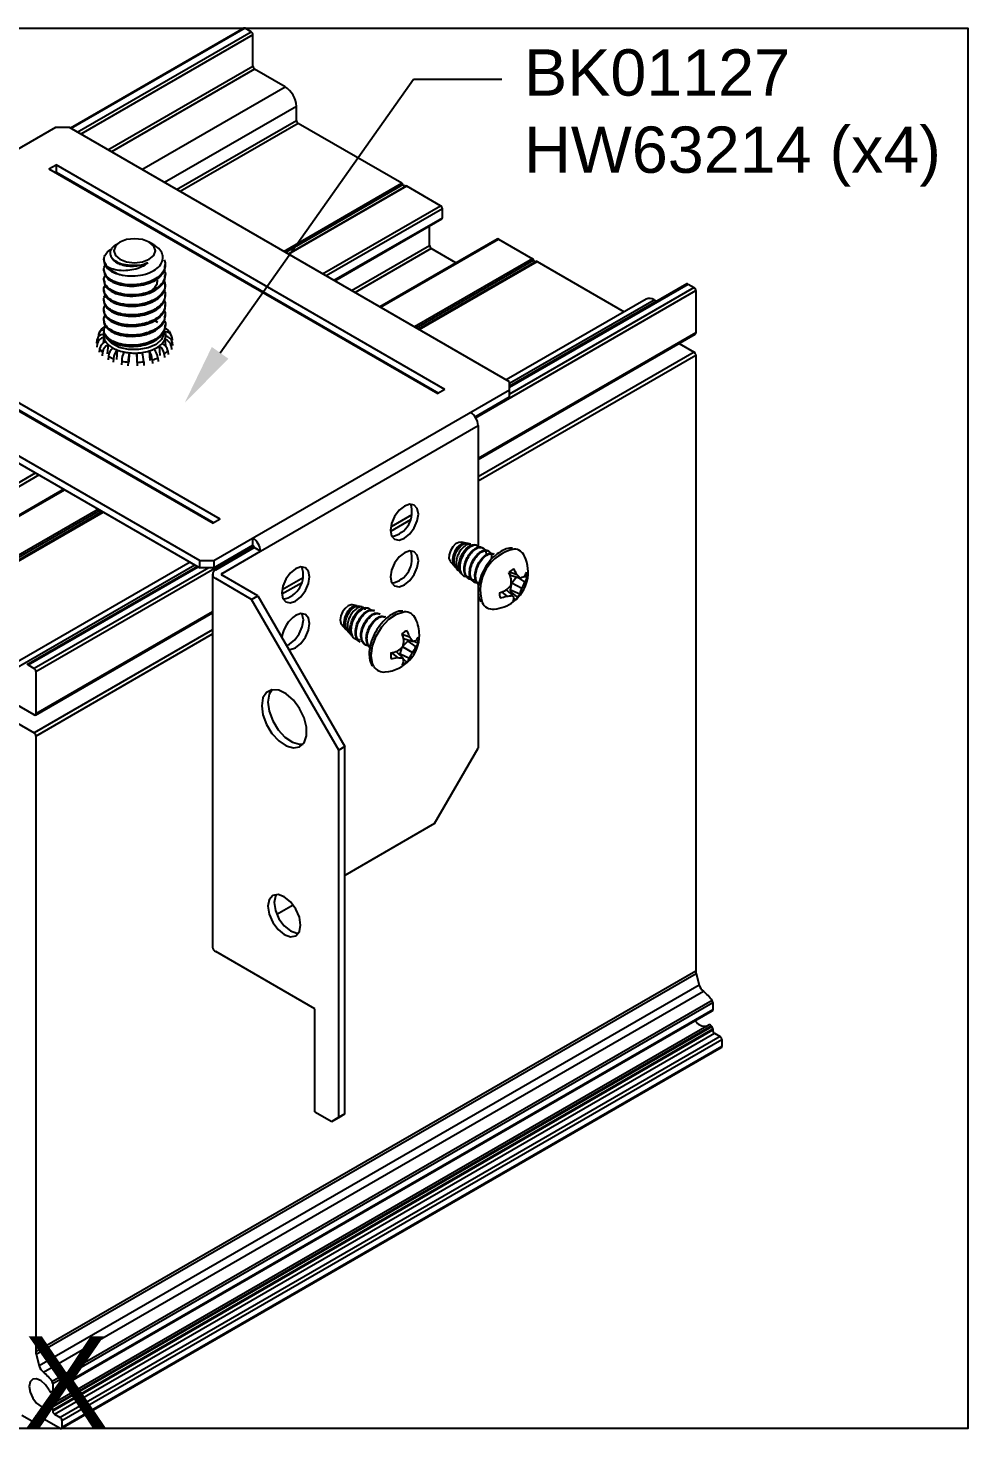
# Model space of a CAD drawing. Extents: x 0 to 5.73, y -5.69 to 0.
# Drawn here: x 1.91 to 5.73, y -5.69 to 0 of the extents above; entities that cross this region are included whole.
import ezdxf
from ezdxf import colors
from ezdxf.entities.mleader import LeaderData, LeaderLine
from ezdxf.math import Vec2, Vec3

# ---------------------------------------------------------------- set-up
doc = ezdxf.new("R2010")
doc.units = 0
doc.header["$LTSCALE"] = 0.5
doc.header["$MEASUREMENT"] = 0
for name, color, linetype in [('FAB DWG', 221, 'CONTINUOUS'), ('Hardware', 242, 'CONTINUOUS'), ('Housing', 150, 'CONTINUOUS'), ('Mounting', 4, 'CONTINUOUS')]:
    doc.layers.add(name, color=color, linetype=linetype)
doc.layers.add('Text-Unprinted', color=131, linetype='CONTINUOUS', plot=False)
doc.styles.add('LSAD_Standard', font='arial.ttf')
doc.styles.get("Standard").update_dxf_attribs({"font": 'arial.ttf'})

msp = doc.modelspace()

# ---------------------------------------------------------------- linework, layer by layer
at = {"layer": 'Hardware', "transparency": 16777216}
for p, q in [((3.6916, -2.0919), (3.6728, -2.0879)), ((3.711, -2.096), (3.6955, -2.0927)), ((3.7331, -2.1006), (3.7254, -2.099)), ((3.7616, -2.1117), (3.7588, -2.1101)), ((3.7837, -2.1245), (3.7809, -2.1229)), ((3.8058, -2.1372), (3.803, -2.1356)), ((3.6276, -2.1662), (3.6453, -2.186)), ((3.6521, -2.1936), (3.6603, -2.2027)), ((3.6725, -2.2164), (3.6753, -2.2194)), ((3.8728, -2.2221), (3.8662, -2.2134)), ((3.868, -2.2088), (3.8978, -2.2192)), ((3.7009, -2.236), (3.7036, -2.2376)), ((3.723, -2.2488), (3.7257, -2.2504)), ((3.8721, -2.2821), (3.8775, -2.2529)), ((3.8728, -2.2221), (3.9123, -2.2339)), ((3.8775, -2.2529), (3.896, -2.229)), ((3.8775, -2.2529), (3.9185, -2.2749)), ((3.9023, -2.2309), (3.9311, -2.2508)), ((3.9275, -2.227), (3.94, -2.2307)), ((3.8363, -2.2902), (3.8574, -2.307)), ((3.8555, -2.2816), (3.88, -2.3042)), ((3.8735, -2.2914), (3.8721, -2.2821)), ((3.8721, -2.2821), (3.9096, -2.2974)), ((3.8735, -2.2914), (3.9024, -2.3125)), ((3.2496, -2.347), (3.2308, -2.3431)), ((3.2696, -2.3512), (3.2545, -2.348)), ((3.2916, -2.3558), (3.2843, -2.3543)), ((3.3202, -2.3671), (3.3174, -2.3656)), ((3.3423, -2.3799), (3.3395, -2.3783)), ((3.3644, -2.3927), (3.3616, -2.3911)), ((3.1856, -2.4213), (3.2037, -2.4415)), ((3.2107, -2.4493), (3.2187, -2.4582)), ((3.231, -2.472), (3.2337, -2.475)), ((3.2595, -2.4914), (3.2622, -2.493)), ((3.2816, -2.5042), (3.2843, -2.5058)), ((3.4328, -2.4616), (3.4619, -2.4724)), ((3.4354, -2.5101), (3.4548, -2.4895)), ((3.4377, -2.4795), (3.4737, -2.4904)), ((3.4548, -2.4895), (3.4603, -2.4864)), ((3.4548, -2.4895), (3.4878, -2.5137)), ((3.3893, -2.537), (3.4132, -2.5568)), ((3.4072, -2.5322), (3.4347, -2.558)), ((3.4245, -2.5421), (3.4326, -2.5149)), ((3.4245, -2.5484), (3.4245, -2.5421)), ((3.4245, -2.5421), (3.4619, -2.5585)), ((3.4347, -2.513), (3.4737, -2.5355)), ((3.436, -2.5619), (3.4518, -2.5752))]:
    msp.add_line(p, q, dxfattribs=at)
at = {"layer": 'Hardware', "transparency": 16777216, "flags": 128}
for points in [[(3.6728, -2.0879), (3.662, -2.0887), (3.6493, -2.0954), (3.6374, -2.1074), (3.6281, -2.1227), (3.6228, -2.1391), (3.6223, -2.154), (3.6267, -2.1652), (3.6276, -2.1662)], [(3.7446, -2.109), (3.7437, -2.107), (3.7341, -2.1008), (3.7213, -2.1012), (3.7068, -2.1083), (3.6924, -2.1213), (3.6799, -2.139), (3.6706, -2.1596), (3.6659, -2.1807), (3.6665, -2.2001), (3.6725, -2.2158), (3.6832, -2.2257), (3.6851, -2.2266), (3.6851, -2.2266)], [(3.2308, -2.3431), (3.2249, -2.3428), (3.2125, -2.3471), (3.2001, -2.3572), (3.1895, -2.3714), (3.1824, -2.3876), (3.18, -2.4034), (3.1824, -2.4164), (3.1856, -2.4213)], [(3.3061, -2.5479), (3.3113, -2.5095), (3.3261, -2.4693), (3.349, -2.4318), (3.3775, -2.4009), (3.4085, -2.38), (3.4387, -2.3714), (3.4403, -2.3713)], [(3.3177, -2.5935), (3.3113, -2.5804), (3.3061, -2.5479)]]:
    msp.add_lwpolyline(points, dxfattribs=at)
at = {"layer": 'Hardware', "transparency": 16777216}
for centre, radius, start, end in [((3.6873, -2.1235), 0.0319, 82.4012, 129.0415), ((3.9212, -2.2842), 0.1716, 101.6622, 196.6918), ((3.793, -2.2095), 0.151, 307.3336, 25.2992), ((3.8857, -2.1639), 0.0477, 23.2959, 89.0588), ((3.9308, -2.277), 0.0927, 119.7041, 134.9632), ((3.5471, -2.3527), 0.3481, 19.5029, 23.9355), ((3.7114, -2.3104), 0.2075, 26.076, 33.3054), ((3.7565, -2.3734), 0.2091, 41.8174, 47.4891), ((3.8558, -2.1759), 0.0879, 324.559, 337.2317), ((3.8821, -2.2288), 0.058, 358.1485, 19.0475), ((3.71, -2.1168), 0.2198, 310.869, 318.1926), ((3.6492, -2.2381), 0.2261, 353.5859, 0.4144), ((3.8, -2.2411), 0.1232, 332.8089, 344.1024), ((3.8787, -2.1426), 0.0973, 290.2337, 300.0535), ((3.7899, -2.1926), 0.1527, 327.3798, 337.5593), ((3.8498, -2.2026), 0.0945, 329.3251, 342.7122), ((3.8004, -2.3114), 0.0489, 206.8743, 275.8361), ((3.793, -2.2095), 0.151, 274.7062, 307.3336), ((3.8856, -2.2951), 0.058, 178.1485, 199.0475), ((3.7443, -2.0407), 0.2659, 288.2743, 294.3269), ((3.7973, -2.1327), 0.1843, 280.4735, 289.0447), ((3.8503, -2.1545), 0.1527, 272.675, 281.2179), ((3.8174, -2.2304), 0.0828, 309.1104, 312.6166), ((3.7554, -2.3963), 0.1549, 31.8143, 36.4592), ((3.8369, -2.2469), 0.0927, 299.7041, 314.9632), ((3.8438, -2.3074), 0.0439, 332.8035, 350.4736), ((3.8574, -2.2816), 0.0546, 325.5274, 343.1663), ((3.2451, -2.3748), 0.0281, 80.8173, 119.7314), ((3.4433, -2.4196), 0.0484, 23.7416, 93.524), ((3.4788, -2.5171), 0.0746, 111.1752, 128.8194), ((3.279, -2.5322), 0.1925, 18.1062, 26.1164), ((3.3511, -2.4647), 0.151, 0, 25.2992), ((3.3511, -2.4647), 0.151, 274.7062, 0), ((3.1491, -2.5484), 0.2967, 12.22, 17.5496), ((3.2163, -2.4644), 0.2238, 347.4581, 354.5537), ((3.3292, -2.5724), 0.1662, 29.5479, 36.9876), ((3.46, -2.395), 0.0964, 278.1782, 286.7243), ((3.4399, -2.4442), 0.0644, 317.937, 332.706), ((3.428, -2.4697), 0.0742, 323.6105, 338.7385), ((3.4234, -2.4852), 0.0746, 351.1794, 8.8206), ((3.4603, -2.549), 0.0746, 171.1794, 188.8206), ((3.3226, -2.2479), 0.2967, 282.4495, 287.7783), ((3.3736, -2.3684), 0.1925, 273.8819, 281.8915), ((3.2834, -2.3481), 0.2238, 305.4459, 312.5413), ((3.4334, -2.3918), 0.1662, 263.0074, 270.4457), ((3.3453, -2.5938), 0.0964, 13.265, 21.8136), ((3.3939, -2.5288), 0.0743, 321.2628, 336.3886), ((3.3443, -2.4836), 0.1395, 327.488, 338.1381), ((3.3641, -2.4494), 0.1394, 321.8614, 332.5121), ((3.3579, -2.5677), 0.0478, 212.693, 276.6499), ((3.3777, -2.5519), 0.0645, 327.2944, 342.0608), ((3.405, -2.5171), 0.0746, 291.1752, 308.8194)]:
    msp.add_arc(centre, radius, start, end, dxfattribs=at)
for points, knots in [([(3.6673, -2.0987), (3.6634, -2.1021), (3.6558, -2.109), (3.6463, -2.1241), (3.6396, -2.1409), (3.6365, -2.1579), (3.638, -2.1732), (3.6429, -2.1848), (3.6487, -2.1885), (3.6512, -2.1901)], [0, 0, 0, 0, 0.145728, 0.291843, 0.438746, 0.585495, 0.734509, 0.884668, 1, 1, 1, 1]), ([(3.6465, -2.1832), (3.644, -2.1791), (3.639, -2.1709), (3.6384, -2.1525), (3.6432, -2.1328), (3.6525, -2.1142), (3.6616, -2.1035), (3.6666, -2.0993), (3.6673, -2.0987)], [0, 0, 0, 0, 0.190667, 0.387191, 0.577514, 0.775782, 0.96891, 1, 1, 1, 1]), ([(3.6527, -2.1931), (3.6507, -2.1909), (3.6457, -2.1854), (3.6427, -2.1713), (3.6434, -2.1535), (3.6489, -2.1349), (3.6576, -2.1178), (3.6687, -2.1039), (3.6807, -2.0952), (3.6901, -2.0915), (3.6941, -2.093), (3.6954, -2.0934)], [0, 0, 0, 0, 0.085388, 0.211197, 0.336914, 0.462576, 0.585129, 0.707358, 0.829546, 0.948837, 1, 1, 1, 1]), ([(3.711, -2.0962), (3.7077, -2.0959), (3.7007, -2.0954), (3.6878, -2.1021), (3.6748, -2.1138), (3.6635, -2.13), (3.6552, -2.1488), (3.6509, -2.1681), (3.6514, -2.186), (3.6572, -2.1998), (3.6633, -2.2074), (3.6679, -2.2084), (3.6681, -2.2085)], [0, 0, 0, 0, 0.100004, 0.20949, 0.318895, 0.42971, 0.541382, 0.653007, 0.765744, 0.879601, 0.99344, 1, 1, 1, 1]), ([(3.6729, -2.2161), (3.6701, -2.2125), (3.6643, -2.2047), (3.6615, -2.1865), (3.6638, -2.1655), (3.6712, -2.144), (3.6823, -2.1247), (3.696, -2.1095), (3.7101, -2.1006), (3.7204, -2.0974), (3.7245, -2.0992), (3.7253, -2.0996)], [0, 0, 0, 0, 0.111071, 0.235994, 0.361081, 0.485973, 0.607893, 0.730001, 0.85205, 0.971045, 1, 1, 1, 1]), ([(3.7015, -2.235), (3.6985, -2.2334), (3.6904, -2.2291), (3.6839, -2.2125), (3.683, -2.189), (3.6899, -2.1629), (3.7027, -2.1385), (3.7198, -2.1192), (3.7377, -2.1084), (3.7515, -2.1057), (3.7567, -2.11), (3.7582, -2.1112)], [0, 0, 0, 0, 0.073163, 0.199415, 0.325667, 0.447965, 0.575328, 0.699415, 0.823502, 0.950864, 1, 1, 1, 1]), ([(3.7303, -2.2397), (3.7298, -2.2399), (3.7225, -2.2434), (3.7093, -2.2413), (3.6947, -2.2325), (3.6865, -2.2143), (3.6858, -2.1905), (3.6927, -2.1645), (3.7055, -2.1401), (3.7225, -2.1209), (3.7407, -2.1097), (3.757, -2.1079), (3.7686, -2.1163), (3.774, -2.1284), (3.7726, -2.1385), (3.7723, -2.141)], [0, 0, 0, 0, 0.00578, 0.09496, 0.180595, 0.268998, 0.357401, 0.443036, 0.532217, 0.619104, 0.705991, 0.795172, 0.880807, 0.96921, 1, 1, 1, 1]), ([(3.7236, -2.2477), (3.7206, -2.2462), (3.7125, -2.2419), (3.706, -2.2252), (3.7051, -2.2017), (3.712, -2.1757), (3.7248, -2.1513), (3.7419, -2.132), (3.7598, -2.1212), (3.7736, -2.1185), (3.7788, -2.1227), (3.7803, -2.1239)], [0, 0, 0, 0, 0.073163, 0.199415, 0.325667, 0.447965, 0.575328, 0.699415, 0.823502, 0.950864, 1, 1, 1, 1]), ([(3.7453, -2.253), (3.7407, -2.2534), (3.7297, -2.2544), (3.7169, -2.2448), (3.7086, -2.2271), (3.7079, -2.2032), (3.7148, -2.1773), (3.7276, -2.1529), (3.7446, -2.1337), (3.7627, -2.1224), (3.7791, -2.1207), (3.7907, -2.1291), (3.7961, -2.1412), (3.7947, -2.1512), (3.7944, -2.1538)], [0, 0, 0, 0, 0.064643, 0.153147, 0.244511, 0.335875, 0.424379, 0.516547, 0.606345, 0.696142, 0.788311, 0.876814, 0.968178, 1, 1, 1, 1]), ([(3.7457, -2.2605), (3.7427, -2.2589), (3.7346, -2.2546), (3.7281, -2.238), (3.7272, -2.2145), (3.7341, -2.1884), (3.7469, -2.164), (3.764, -2.1447), (3.7819, -2.1339), (3.7957, -2.1312), (3.8009, -2.1355), (3.8024, -2.1367)], [0, 0, 0, 0, 0.073163, 0.199415, 0.325667, 0.447965, 0.575328, 0.699415, 0.823502, 0.950864, 1, 1, 1, 1]), ([(3.7484, -2.2621), (3.7455, -2.2605), (3.7374, -2.2562), (3.7308, -2.2396), (3.7299, -2.2161), (3.7369, -2.19), (3.7496, -2.1656), (3.7667, -2.1463), (3.7847, -2.1355), (3.7985, -2.1328), (3.8037, -2.1371), (3.8051, -2.1383)], [0, 0, 0, 0, 0.073163, 0.199415, 0.325667, 0.447965, 0.575328, 0.699415, 0.823502, 0.950864, 1, 1, 1, 1]), ([(3.8798, -2.1128), (3.8782, -2.1125), (3.8681, -2.1104), (3.8466, -2.1177), (3.8175, -2.1342), (3.7895, -2.1613), (3.7658, -2.1951), (3.7488, -2.2326), (3.7395, -2.2705), (3.7409, -2.2928), (3.7416, -2.3038)], [0, 0, 0, 0, 0.024192, 0.156552, 0.295162, 0.436664, 0.577986, 0.719304, 0.86115, 1, 1, 1, 1]), ([(3.7082, -2.2269), (3.7077, -2.2271), (3.7004, -2.2306), (3.6924, -2.2292), (3.686, -2.2269), (3.6851, -2.2266)], [0, 0, 0, 0, 0.052801, 0.867538, 1, 1, 1, 1]), ([(3.7416, -2.3038), (3.7425, -2.3094), (3.7442, -2.3196), (3.7494, -2.3269), (3.7518, -2.3302)], [0, 0, 0, 0, 0.558367, 1, 1, 1, 1]), ([(3.2312, -2.3503), (3.2273, -2.353), (3.2195, -2.3584), (3.209, -2.3721), (3.2008, -2.3881), (3.1958, -2.4053), (3.1952, -2.4217), (3.198, -2.4344), (3.2025, -2.4392), (3.2042, -2.441)], [0, 0, 0, 0, 0.148786, 0.297967, 0.447953, 0.597782, 0.749924, 0.903233, 1, 1, 1, 1]), ([(3.2041, -2.4365), (3.2034, -2.4358), (3.1994, -2.4319), (3.197, -2.4189), (3.1982, -2.4001), (3.2052, -2.3804), (3.2159, -2.3631), (3.2254, -2.354), (3.2305, -2.3508), (3.2312, -2.3503)], [0, 0, 0, 0, 0.040906, 0.228294, 0.415682, 0.597156, 0.786207, 0.970356, 1, 1, 1, 1]), ([(3.211, -2.4491), (3.2105, -2.4488), (3.2065, -2.4459), (3.2029, -2.4354), (3.2009, -2.4189), (3.204, -2.4002), (3.2112, -2.3821), (3.2212, -2.3662), (3.2329, -2.3545), (3.245, -2.3477), (3.2514, -2.348), (3.2545, -2.3481)], [0, 0, 0, 0, 0.015904, 0.144503, 0.269787, 0.39498, 0.520118, 0.64216, 0.763879, 0.885559, 1, 1, 1, 1]), ([(3.2822, -2.3634), (3.282, -2.3627), (3.2812, -2.3577), (3.2752, -2.3526), (3.2653, -2.3498), (3.2527, -2.3535), (3.2394, -2.3629), (3.227, -2.3773), (3.2171, -2.3951), (3.2107, -2.4144), (3.209, -2.4333), (3.2124, -2.4493), (3.2183, -2.4597), (3.2243, -2.4623), (3.2261, -2.4631)], [0, 0, 0, 0, 0.015001, 0.10581, 0.19807, 0.290832, 0.383525, 0.477412, 0.572026, 0.666599, 0.762115, 0.858579, 0.955029, 1, 1, 1, 1]), ([(3.2317, -2.4714), (3.2304, -2.4704), (3.2253, -2.466), (3.2213, -2.4524), (3.2203, -2.4326), (3.2252, -2.4108), (3.2346, -2.3901), (3.2471, -2.3723), (3.2613, -2.3599), (3.2746, -2.3534), (3.2813, -2.3544), (3.2842, -2.3549)], [0, 0, 0, 0, 0.042524, 0.169722, 0.294187, 0.418816, 0.54325, 0.664723, 0.786384, 0.907985, 1, 1, 1, 1]), ([(3.3023, -2.3636), (3.3009, -2.3616), (3.2971, -2.3562), (3.2865, -2.3544), (3.2725, -2.3582), (3.2574, -2.3688), (3.2435, -2.3849), (3.2323, -2.4048), (3.2251, -2.4263), (3.2231, -2.4473), (3.2266, -2.4654), (3.2327, -2.4747), (3.237, -2.4782), (3.2376, -2.4786)], [0, 0, 0, 0, 0.058685, 0.159558, 0.260913, 0.362206, 0.464669, 0.567834, 0.670961, 0.775017, 0.879989, 0.984948, 1, 1, 1, 1]), ([(3.2595, -2.4914), (3.2594, -2.4914), (3.2537, -2.4901), (3.2468, -2.479), (3.241, -2.4592), (3.2436, -2.4338), (3.2531, -2.4081), (3.2679, -2.3853), (3.2856, -2.3693), (3.3037, -2.3613), (3.3128, -2.3642), (3.3174, -2.3656)], [0, 0, 0, 0, 0.001459, 0.123758, 0.25001, 0.376262, 0.49856, 0.625923, 0.75001, 0.874097, 1, 1, 1, 1]), ([(3.2622, -2.493), (3.2622, -2.493), (3.2565, -2.4917), (3.2496, -2.4806), (3.2438, -2.4608), (3.2463, -2.4354), (3.2559, -2.4097), (3.2706, -2.3869), (3.2884, -2.3708), (3.3065, -2.3629), (3.3156, -2.3657), (3.3201, -2.3672)], [0, 0, 0, 0, 0.001459, 0.123758, 0.25001, 0.376262, 0.49856, 0.625923, 0.75001, 0.874097, 1, 1, 1, 1]), ([(3.2816, -2.5041), (3.2815, -2.5041), (3.2758, -2.5029), (3.2689, -2.4918), (3.2631, -2.472), (3.2657, -2.4466), (3.2752, -2.4209), (3.29, -2.3981), (3.3077, -2.382), (3.3258, -2.374), (3.3349, -2.3769), (3.3395, -2.3784)], [0, 0, 0, 0, 0.001459, 0.123758, 0.25001, 0.376262, 0.49856, 0.625923, 0.75001, 0.874097, 1, 1, 1, 1]), ([(3.3044, -2.5089), (3.3035, -2.5092), (3.2958, -2.5116), (3.2835, -2.5068), (3.2713, -2.4943), (3.266, -2.4733), (3.2684, -2.4482), (3.278, -2.4224), (3.2927, -2.3997), (3.3105, -2.3836), (3.3286, -2.3756), (3.3377, -2.3785), (3.3422, -2.38)], [0, 0, 0, 0, 0.0146243, 0.1260904, 0.2331245, 0.3436185, 0.4541124, 0.5611465, 0.6726126, 0.7812119, 0.8898111, 1, 1, 1, 1]), ([(3.3037, -2.5169), (3.3036, -2.5169), (3.2979, -2.5156), (3.291, -2.5045), (3.2852, -2.4847), (3.2878, -2.4593), (3.2973, -2.4336), (3.3121, -2.4108), (3.3298, -2.3948), (3.3479, -2.3868), (3.357, -2.3897), (3.3616, -2.3911)], [0, 0, 0, 0, 0.001459, 0.123758, 0.25001, 0.376262, 0.49856, 0.625923, 0.75001, 0.874097, 1, 1, 1, 1]), ([(3.3064, -2.5185), (3.3064, -2.5185), (3.3007, -2.5172), (3.2937, -2.5061), (3.288, -2.4863), (3.2905, -2.4609), (3.3001, -2.4352), (3.3148, -2.4124), (3.3326, -2.3964), (3.3507, -2.3884), (3.3598, -2.3913), (3.3643, -2.3927)], [0, 0, 0, 0, 0.001459, 0.123758, 0.25001, 0.376262, 0.49856, 0.625923, 0.75001, 0.874097, 1, 1, 1, 1]), ([(3.4352, -2.3683), (3.4321, -2.368), (3.4201, -2.3668), (3.3968, -2.3763), (3.3678, -2.3958), (3.3407, -2.425), (3.3186, -2.4601), (3.3038, -2.4975), (3.2987, -2.525), (3.2984, -2.5389), (3.2984, -2.5418)], [0, 0, 0, 0, 0.051122, 0.197458, 0.35034, 0.504988, 0.659382, 0.813939, 0.961276, 1, 1, 1, 1]), ([(3.2592, -2.4837), (3.2586, -2.4839), (3.2512, -2.4861), (3.244, -2.4829), (3.2384, -2.4791), (3.2376, -2.4786)], [0, 0, 0, 0, 0.064906, 0.869231, 1, 1, 1, 1]), ([(3.4778, -2.4895), (3.4788, -2.4899), (3.4853, -2.4923), (3.4918, -2.4946), (3.4972, -2.4966)], [0, 0, 0, 0, 0.161422, 1, 1, 1, 1]), ([(3.2984, -2.5418), (3.2987, -2.5477), (3.2997, -2.5649), (3.3037, -2.5821), (3.3107, -2.5893), (3.3111, -2.5898)], [0, 0, 0, 0, 0.327413, 0.95495, 1, 1, 1, 1])]:
    msp.add_open_spline(points, degree=3, knots=knots, dxfattribs=at)
at = {"layer": 'Housing', "transparency": 16777216}
for p, q in [((2.7888, -0.0004), (2.0846, -0.4065)), ((2.7938, -0.0009), (2.0876, -0.4082)), ((2.1123, -0.4225), (2.8185, -0.0152)), ((2.8256, -0.0275), (2.1265, -0.4307)), ((2.8185, -0.0152), (2.7938, -0.0009)), ((2.8256, -0.1547), (2.8256, -0.0275)), ((2.2366, -0.4943), (2.8256, -0.1547)), ((2.8327, -0.1669), (2.2508, -0.5025)), ((2.9564, -0.2384), (2.8327, -0.1669)), ((2.3745, -0.5739), (2.9564, -0.2384)), ((3.0024, -0.318), (2.4665, -0.627)), ((3.0024, -0.3751), (3.0024, -0.318)), ((2.516, -0.6555), (3.0024, -0.3751)), ((3.0095, -0.3874), (2.5301, -0.6637)), ((3.4308, -0.6306), (3.0095, -0.3874)), ((2.9514, -0.9069), (3.4308, -0.6306)), ((3.4358, -0.6359), (2.9585, -0.911)), ((2.9685, -0.9168), (3.4458, -0.6417)), ((3.4508, -0.6422), (2.9714, -0.9185)), ((3.4358, -0.6359), (3.4408, -0.6446)), ((3.5884, -0.7216), (3.4508, -0.6422)), ((3.1091, -0.9979), (3.5884, -0.7216)), ((3.5955, -0.7339), (3.1232, -1.0061)), ((3.5955, -0.7706), (3.5955, -0.7339)), ((3.155, -1.0245), (3.5955, -0.7706)), ((3.158, -1.0261), (3.5934, -0.7752)), ((3.5433, -0.8834), (3.5433, -0.8041)), ((3.2266, -1.0658), (3.5433, -0.8834)), ((3.5504, -0.8956), (3.2408, -1.074)), ((3.8185, -0.8568), (3.3412, -1.132)), ((3.3442, -1.1336), (3.8235, -0.8573)), ((3.6508, -0.9536), (3.5504, -0.8956)), ((3.8235, -0.8573), (3.9611, -0.9368)), ((3.9611, -0.9368), (3.4818, -1.2131)), ((3.4888, -1.2172), (3.9661, -0.9421)), ((3.9761, -0.9478), (3.4988, -1.2229)), ((3.5018, -1.2246), (3.9811, -0.9483)), ((3.9711, -0.9507), (3.9661, -0.9421)), ((3.9811, -0.9483), (4.3339, -1.152)), ((3.7305, -1.5824), (4.6252, -1.0664)), ((4.5884, -1.0393), (3.8685, -1.4545)), ((3.8685, -1.4579), (4.5934, -1.0398)), ((4.6181, -1.0541), (3.8685, -1.4865)), ((4.5934, -1.0398), (4.6181, -1.0541)), ((4.6252, -1.0664), (4.6252, -1.2385)), ((4.423, -1.1006), (3.8546, -1.4283)), ((3.8685, -1.4422), (4.4555, -1.1038)), ((4.4555, -1.1038), (4.4661, -1.1099)), ((4.6252, -1.2385), (3.7405, -1.7488)), ((3.7405, -1.7522), (4.6231, -1.2431)), ((4.5574, -1.281), (4.6181, -1.3161)), ((4.6181, -1.3161), (3.7405, -1.8223)), ((3.7405, -1.8386), (4.6252, -1.3283)), ((4.6252, -1.3283), (4.6252, -3.83)), ((0.8622, -2.4303), (1.9428, -1.8069)), ((1.9569, -1.8151), (0.8692, -2.4425)), ((2.0574, -1.8731), (1.1374, -2.4037)), ((1.1424, -2.4042), (2.0603, -1.8748)), ((2.1979, -1.9542), (1.28, -2.4837)), ((1.285, -2.4889), (2.205, -1.9583)), ((2.215, -1.9641), (1.295, -2.4947)), ((1.3, -2.4952), (2.2179, -1.9658)), ((3.4714, -1.9776), (3.3869, -2.0263)), ((3.3856, -2.0434), (3.4674, -1.9962)), ((1.944, -2.6133), (2.8286, -2.1031)), ((2.5707, -2.1694), (1.7418, -2.6474)), ((1.7743, -2.6507), (2.5898, -2.1804)), ((2.6004, -2.1866), (1.9072, -2.5862)), ((1.9122, -2.5867), (2.6033, -2.1883)), ((2.6461, -2.1921), (1.937, -2.601)), ((2.9437, -2.2984), (3.0255, -2.2512)), ((3.0294, -2.2326), (2.9449, -2.2813)), ((1.942, -2.79), (2.6621, -2.3744)), ((2.6621, -2.371), (1.944, -2.7854)), ((2.6621, -2.4445), (1.937, -2.863)), ((1.944, -2.8752), (2.6621, -2.4609)), ((1.9122, -2.5867), (1.937, -2.601)), ((1.944, -2.6133), (1.944, -2.7854)), ((1.937, -2.7895), (1.7743, -2.6956)), ((1.7743, -2.7691), (1.937, -2.863)), ((1.944, -2.8752), (1.944, -5.3769)), ((4.6252, -3.83), (1.944, -5.3769)), ((1.9453, -5.386), (4.6265, -3.8391)), ((4.6265, -3.8391), (4.6391, -3.8866)), ((4.6391, -3.8866), (1.958, -5.4335)), ((1.9746, -5.4589), (4.6557, -3.912)), ((4.6913, -3.9499), (2.0102, -5.4968)), ((2.013, -5.505), (4.6941, -3.9581)), ((4.6941, -3.9581), (4.6941, -3.9873)), ((2.0109, -5.5388), (4.6921, -3.9919)), ((4.6941, -3.9873), (2.013, -5.5342)), ((4.6794, -4.0488), (1.9982, -5.5957)), ((2.0068, -5.5993), (4.6879, -4.0524)), ((4.6906, -4.0558), (2.0095, -5.6027)), ((2.013, -5.6118), (4.6941, -4.0649)), ((4.6941, -4.0702), (2.013, -5.6171)), ((2.0201, -5.6293), (4.7012, -4.0824)), ((4.7237, -4.0954), (2.0425, -5.6423)), ((4.6879, -4.0524), (4.6906, -4.0558)), ((4.6941, -4.0649), (4.6941, -4.0702)), ((4.7012, -4.0824), (4.7237, -4.0954)), ((2.0475, -5.6877), (4.7287, -4.1408)), ((2.0496, -5.6546), (4.7308, -4.1077)), ((4.7308, -4.1363), (2.0496, -5.6831)), ((4.7308, -4.1077), (4.7308, -4.1363)), ((1.9453, -5.386), (1.958, -5.4335)), ((2.013, -5.505), (2.013, -5.5342)), ((2.0095, -5.5392), (2.0068, -5.5395)), ((1.937, -5.663), (1.8875, -5.6345)), ((1.944, -5.6385), (1.9511, -5.6345)), ((2.0425, -5.6872), (1.9511, -5.6345)), ((2.0068, -5.5993), (2.0095, -5.6027)), ((2.013, -5.6118), (2.013, -5.6171)), ((2.0201, -5.6293), (2.0425, -5.6423)), ((1.942, -5.6635), (1.9717, -5.6464)), ((1.944, -5.6385), (1.944, -5.6589)), ((1.9688, -5.6447), (1.944, -5.6589)), ((2.0496, -5.6546), (2.0496, -5.6831))]:
    msp.add_line(p, q, dxfattribs=at)
at = {"layer": 'Housing', "transparency": 16777216, "flags": 128}
for points in [[(4.6879, -4.0524), (4.6867, -4.0512), (4.6855, -4.0501), (4.6843, -4.0492), (4.683, -4.0487), (4.6818, -4.0484), (4.6807, -4.0484), (4.6796, -4.0487), (4.6794, -4.0488)], [(1.9976, -5.5321), (1.9835, -5.51), (1.9657, -5.4936), (1.9472, -5.4856), (1.9312, -5.4873), (1.9204, -5.4986), (1.9166, -5.5174), (1.9204, -5.5406), (1.9312, -5.5643), (1.9472, -5.5845), (1.9657, -5.5978), (1.9835, -5.6019), (1.9976, -5.5961)], [(1.9976, -5.5961), (1.9985, -5.5956), (1.9995, -5.5953), (2.0006, -5.5953), (2.0019, -5.5956), (2.0031, -5.5961), (2.0044, -5.597), (2.0056, -5.5981), (2.0068, -5.5993)]]:
    msp.add_lwpolyline(points, dxfattribs=at)
at = {"layer": 'Housing', "transparency": 16777216}
for centre, radius, start, end in [((2.7909, -0.005), 0.00503, 54.3824, 114.3071), ((2.8103, -0.0282), 0.0154, 2.6055, 57.3945), ((2.841, -0.154), 0.0154, 182.6055, 237.3945), ((2.9026, -0.3225), 0.0999, 2.6055, 57.3945), ((3.0177, -0.3744), 0.0154, 182.6055, 237.3945), ((3.4232, -0.6429), 0.0144, 28.8556, 58.0453), ((3.4479, -0.6463), 0.00503, 54.3818, 114.314), ((3.5801, -0.7346), 0.0154, 2.6055, 57.3945), ((3.5907, -0.7712), 0.0048, 304.0564, 7.2558), ((3.5587, -0.8827), 0.0154, 182.6055, 237.3945), ((3.8206, -0.8614), 0.00503, 54.3824, 114.3071), ((3.9535, -0.949), 0.0144, 28.8556, 58.0453), ((3.9782, -0.9524), 0.00503, 54.3818, 114.314), ((4.5904, -1.0439), 0.00503, 54.3824, 114.3071), ((4.6098, -1.0671), 0.0154, 2.6055, 57.3945), ((4.4364, -1.1303), 0.0327, 54.3824, 114.3071), ((4.6203, -1.239), 0.00493, 305.0133, 6.2988), ((4.6098, -1.329), 0.0154, 2.6055, 57.3945), ((1.9287, -2.614), 0.0154, 2.6055, 57.3945), ((1.9397, -2.7861), 0.00437, 230.7967, 9.214), ((1.9287, -2.8759), 0.0154, 2.6055, 57.3945), ((4.6609, -3.8296), 0.0357, 180.5722, 195.4036), ((4.6862, -3.874), 0.0487, 195.036, 231.2774), ((4.5521, -4.0448), 0.1684, 34.2831, 52.0431), ((4.6791, -3.9587), 0.015, 2.364, 35.8838), ((4.6653, -4.0031), 0.0512, 214.1569, 275.7134), ((4.6891, -3.9878), 0.00505, 305.8415, 5.4707), ((4.6788, -4.0656), 0.0153, 2.6393, 39.7721), ((4.7095, -4.0695), 0.0154, 182.6055, 237.3945), ((4.7154, -4.1084), 0.0154, 2.6055, 57.3945), ((4.7259, -4.1368), 0.00493, 305.0133, 6.2988), ((1.9797, -5.3765), 0.0357, 180.5722, 195.4036), ((2.0051, -5.4209), 0.0487, 195.036, 231.2774), ((1.871, -5.5917), 0.1684, 34.2831, 52.0431), ((1.998, -5.5056), 0.015, 2.364, 35.8838), ((2.0082, -5.5283), 0.0113, 199.8331, 262.5548), ((2.0087, -5.5349), 0.0044, 280.5468, 9.2519), ((1.9484, -5.6378), 0.00437, 50.7967, 189.214), ((1.9977, -5.6125), 0.0153, 2.6393, 39.7721), ((2.0283, -5.6164), 0.0154, 182.6055, 237.3945), ((1.9397, -5.6596), 0.00437, 230.7967, 9.214), ((2.0343, -5.6553), 0.0154, 2.6055, 57.3945), ((2.0453, -5.6838), 0.00437, 230.7967, 9.214)]:
    msp.add_arc(centre, radius, start, end, dxfattribs=at)
at = {"layer": 'Mounting', "transparency": 16777216}
for p, q in [((2.0236, -0.404), (0.8218, -1.0978)), ((2.0802, -0.404), (2.0236, -0.404)), ((3.8685, -1.4363), (2.0802, -0.404)), ((1.9972, -0.5723), (2.026, -0.5557)), ((3.6057, -1.4676), (2.026, -0.5557)), ((2.026, -0.5557), (2.026, -0.585)), ((1.9972, -0.5723), (3.5769, -1.4842)), ((2.0226, -0.587), (2.026, -0.585)), ((2.026, -0.585), (3.5803, -1.4823)), ((2.2854, -0.87), (2.2727, -0.8772)), ((2.4233, -0.8806), (2.4049, -0.87)), ((2.2206, -0.9371), (2.2206, -0.9453)), ((2.4696, -0.9657), (2.4696, -0.9606)), ((2.2206, -0.981), (2.2206, -0.9861)), ((2.2206, -1.0218), (2.2206, -1.0269)), ((2.4696, -1.0065), (2.4696, -1.0014)), ((2.2206, -1.0626), (2.2206, -1.0678)), ((2.4696, -1.0473), (2.4696, -1.0422)), ((0.8218, -1.1305), (2.61, -2.1628)), ((1.0845, -1.0992), (2.6642, -2.0111)), ((2.693, -1.9945), (1.1133, -1.0826)), ((1.1133, -1.1119), (2.6676, -2.0091)), ((2.2206, -1.1035), (2.2206, -1.1086)), ((2.4696, -1.0882), (2.4696, -1.0831)), ((2.4696, -1.129), (2.4696, -1.1239)), ((0.8218, -1.1598), (2.61, -2.1921)), ((2.2206, -1.1443), (2.2206, -1.1494)), ((2.2206, -1.1851), (2.2206, -1.1902)), ((2.3647, -1.1711), (2.3402, -1.1704)), ((2.4278, -1.1876), (2.4387, -1.1943)), ((2.4696, -1.1698), (2.4696, -1.1647)), ((2.1979, -1.2452), (2.1969, -1.2552)), ((2.2115, -1.221), (2.1998, -1.2386)), ((2.2187, -1.2424), (2.2185, -1.2444)), ((2.2206, -1.226), (2.2206, -1.2311)), ((2.4696, -1.2106), (2.4696, -1.2055)), ((2.4726, -1.2522), (2.4716, -1.2424)), ((2.4721, -1.2202), (2.4723, -1.2223)), ((2.4952, -1.2505), (2.4863, -1.2312)), ((2.1921, -1.2665), (2.1906, -1.2803)), ((2.1935, -1.2819), (2.192, -1.2958)), ((2.2031, -1.3027), (2.2018, -1.3168)), ((2.2197, -1.2571), (2.2173, -1.2799)), ((2.2377, -1.2857), (2.2344, -1.3233)), ((2.2743, -1.3076), (2.2721, -1.3459)), ((2.4449, -1.2919), (2.448, -1.3298)), ((2.468, -1.2646), (2.4708, -1.2911)), ((2.4937, -1.291), (2.4951, -1.305)), ((2.4959, -1.2543), (2.4974, -1.2679)), ((2.4979, -1.2758), (2.4994, -1.2896)), ((2.2152, -1.3165), (2.214, -1.3307)), ((2.2387, -1.3332), (2.2377, -1.3476)), ((2.2595, -1.3429), (2.2587, -1.3574)), ((2.2927, -1.3527), (2.2922, -1.3673)), ((2.3185, -1.3567), (2.3183, -1.3713)), ((2.3231, -1.3189), (2.3224, -1.3576)), ((2.354, -1.3199), (2.3542, -1.3586)), ((2.3558, -1.3578), (2.3559, -1.3724)), ((2.3822, -1.3554), (2.3825, -1.37)), ((2.4046, -1.3115), (2.4064, -1.35)), ((2.417, -1.3477), (2.4177, -1.3622)), ((2.4394, -1.3393), (2.4403, -1.3537)), ((2.4658, -1.324), (2.467, -1.3384)), ((2.4803, -1.3111), (2.4816, -1.3253)), ((2.6666, -2.1628), (3.8685, -1.469)), ((3.6057, -1.4676), (3.5769, -1.4842)), ((3.8685, -1.4983), (3.8685, -1.4363)), ((3.7285, -1.5791), (3.8685, -1.4983)), ((2.8566, -2.1248), (3.7405, -1.6145)), ((3.7405, -1.6145), (3.7405, -2.105)), ((2.693, -1.9945), (2.6642, -2.0111)), ((2.6666, -2.1921), (2.8256, -2.1003)), ((2.8256, -2.1003), (2.8256, -2.071)), ((2.61, -2.1921), (2.61, -2.1628)), ((2.61, -2.1628), (2.6666, -2.1628)), ((2.6666, -2.1628), (2.6666, -2.1921)), ((2.675, -2.2004), (2.8313, -2.1101)), ((2.7004, -2.215), (2.8566, -2.1248)), ((2.8566, -2.1248), (2.8313, -2.1101)), ((2.6666, -2.1921), (2.61, -2.1921)), ((2.6621, -2.2183), (2.6621, -3.7326)), ((2.7004, -2.2215), (2.7004, -2.215)), ((2.8207, -2.3203), (2.675, -2.2362)), ((2.8461, -2.3057), (2.7004, -2.2215)), ((3.7405, -2.2575), (3.7405, -2.9248)), ((2.8207, -2.3203), (2.8461, -2.3057)), ((3.1743, -2.9327), (2.8207, -2.3203)), ((2.8461, -2.3057), (3.1997, -2.918)), ((3.1997, -2.918), (3.1743, -2.9327)), ((3.1743, -4.4245), (3.1743, -2.9327)), ((3.1997, -4.4099), (3.1997, -2.918)), ((3.5637, -3.2309), (3.7405, -2.9248)), ((3.5637, -3.2309), (3.1997, -3.4411)), ((2.99, -3.5622), (2.9232, -3.6007)), ((3.077, -3.9827), (2.675, -3.7505)), ((3.077, -4.4011), (3.077, -3.9827)), ((3.077, -4.4011), (3.146, -4.4408)), ((3.146, -4.4408), (3.1743, -4.4245)), ((3.1714, -4.4262), (3.146, -4.4408)), ((3.1997, -4.4099), (3.1714, -4.4262)), ((3.1743, -4.4245), (3.1997, -4.4099))]:
    msp.add_line(p, q, dxfattribs=at)
at = {"layer": 'Mounting', "transparency": 16777216, "flags": 128}
for points in [[(2.4049, -0.8699), (2.3775, -0.8594), (2.3451, -0.8557), (2.3128, -0.8594), (2.2854, -0.8699), (2.267, -0.8858), (2.2606, -0.9044), (2.267, -0.9231), (2.2854, -0.9389), (2.3128, -0.9495), (2.3451, -0.9532), (2.3775, -0.9495), (2.4049, -0.9389), (2.4232, -0.9231), (2.4296, -0.9044), (2.4232, -0.8858), (2.4049, -0.8699)], [(2.4646, -1.2347), (2.4645, -1.2423), (2.4549, -1.2652), (2.4327, -1.2848), (2.4004, -1.2991), (2.3616, -1.3062), (2.3209, -1.3055), (2.2831, -1.2969), (2.2524, -1.2814), (2.2324, -1.261), (2.2308, -1.2581)], [(3.4414, -2.0719), (3.4631, -2.0544), (3.4814, -2.0296), (3.4937, -2.0014), (3.498, -1.9739), (3.4937, -1.9514), (3.4814, -1.9373), (3.4631, -1.9337), (3.4414, -1.9412), (3.4198, -1.9587), (3.4014, -1.9834), (3.3892, -2.0117), (3.3848, -2.0392), (3.3892, -2.0617), (3.4014, -2.0758), (3.4198, -2.0794), (3.4414, -2.0719)], [(3.4414, -2.2614), (3.4631, -2.2439), (3.4814, -2.2192), (3.4937, -2.1909), (3.498, -2.1634), (3.4937, -2.1409), (3.4814, -2.1268), (3.4631, -2.1232), (3.4414, -2.1307), (3.4198, -2.1482), (3.4014, -2.173), (3.3892, -2.2012), (3.3848, -2.2287), (3.3892, -2.2512), (3.4014, -2.2653), (3.4198, -2.2689), (3.4414, -2.2614)], [(2.9995, -2.1963), (2.9778, -2.2138), (2.9595, -2.2386), (2.9472, -2.2668), (2.9429, -2.2943), (2.9472, -2.3168), (2.9595, -2.3309), (2.9778, -2.3345), (2.9995, -2.327), (3.0211, -2.3095), (3.0395, -2.2848), (3.0517, -2.2565), (3.056, -2.229), (3.0517, -2.2065), (3.0395, -2.1924), (3.0211, -2.1888), (2.9995, -2.1963)], [(2.9624, -2.5072), (2.9741, -2.5018), (2.9957, -2.4844), (3.0141, -2.4596), (3.0264, -2.4314), (3.0307, -2.4039), (3.0264, -2.3814), (3.0247, -2.3781)], [(2.9722, -2.5242), (2.9778, -2.524), (2.9995, -2.5165), (3.0211, -2.499), (3.0395, -2.4743), (3.0517, -2.446), (3.056, -2.4185), (3.0517, -2.396), (3.0395, -2.3819), (3.0211, -2.3783), (2.9995, -2.3859), (2.9995, -2.3859)], [(2.8614, -2.7521), (2.8664, -2.7894), (2.8808, -2.8285), (2.903, -2.865), (2.9307, -2.895), (2.9609, -2.9153), (2.9902, -2.9237), (3.0156, -2.9192), (3.0341, -2.9023), (3.044, -2.8749), (3.044, -2.84), (3.0341, -2.8013), (3.0156, -2.763), (2.9902, -2.7292), (2.9609, -2.7037), (2.9307, -2.6892), (2.903, -2.6872), (2.8808, -2.6981), (2.8664, -2.7205), (2.8614, -2.7521)], [(2.9022, -2.6874), (2.8917, -2.7058), (2.8868, -2.7374)], [(2.8868, -2.7374), (2.8917, -2.7748), (2.9061, -2.8138), (2.9284, -2.8503), (2.9561, -2.8804), (2.9863, -2.9006), (3.0156, -2.909), (3.0297, -2.9082)], [(2.8868, -3.5666), (2.8919, -3.5989), (2.9063, -3.6322), (2.9279, -3.6612), (2.9533, -3.6818), (2.9787, -3.6906), (3.0003, -3.6864), (3.0147, -3.6698), (3.0198, -3.6434), (3.0147, -3.6111), (3.0003, -3.5779), (2.9787, -3.5488), (2.9533, -3.5283), (2.9279, -3.5194), (2.9063, -3.5236), (2.8919, -3.5402), (2.8868, -3.5666)], [(2.9207, -3.5193), (2.9173, -3.5255), (2.9122, -3.552)], [(2.9122, -3.552), (2.9173, -3.5843), (2.9317, -3.6175), (2.9532, -3.6466), (2.9787, -3.6671), (3.0041, -3.676), (3.0112, -3.6761)]]:
    msp.add_lwpolyline(points, dxfattribs=at)
at = {"layer": 'Mounting', "transparency": 16777216}
for centre, radius, start, end in [((2.3242, -0.8785), 0.1282, 225.3174, 262.0138), ((2.2189, -1.2717), 0.0274, 90.892, 169.0167), ((2.2196, -1.2487), 0.022, 87.4733, 170.8553), ((2.2267, -1.2351), 0.0207, 77.2476, 137.0027), ((2.2612, -1.2469), 0.0428, 176.5892, 193.7853), ((2.2623, -1.2471), 0.0439, 162.2468, 176.4294), ((2.4677, -1.2445), 0.0228, 35.5126, 98.8097), ((2.4263, -1.2464), 0.0455, 336.4133, 352.9024), ((2.4289, -1.2469), 0.0429, 353.1711, 17.2034), ((2.4718, -1.2587), 0.0246, 10.455, 94.4378), ((2.4689, -1.2814), 0.0295, 10.9956, 85.0401), ((2.2437, -1.2696), 0.0517, 176.5892, 193.7853), ((2.2238, -1.2877), 0.0309, 97.7274, 169.1503), ((2.2388, -1.3088), 0.0362, 107.9505, 170.4221), ((2.2731, -1.2532), 0.0857, 215.2995, 227.565), ((2.2555, -1.3222), 0.0407, 115.9745, 171.841), ((2.2693, -1.2445), 0.0512, 194.2258, 215.5711), ((2.2855, -1.2333), 0.0709, 215.2995, 227.565), ((2.3057, -1.2108), 0.1012, 227.7429, 241.2876), ((2.288, -1.3383), 0.0495, 128.5932, 174.152), ((2.3242, -1.1785), 0.1384, 241.0202, 248.8697), ((2.3197, -1.3473), 0.0604, 138.7758, 175.7991), ((2.3373, -1.144), 0.1753, 248.9181, 258.3002), ((2.3587, -1.1609), 0.1575, 286.9503, 294.1513), ((2.3748, -1.1956), 0.1192, 293.9279, 306.0667), ((2.3843, -1.344), 0.0553, 4.8468, 45.4206), ((2.3948, -1.2234), 0.0849, 306.198, 317.0727), ((2.4222, -1.3295), 0.0439, 7.1919, 58.8356), ((2.4135, -1.2404), 0.0597, 316.739, 336.0176), ((2.442, -1.317), 0.0388, 8.7627, 67.3221), ((2.4612, -1.297), 0.0331, 10.4338, 78.0086), ((2.4433, -1.269), 0.055, 336.4133, 352.9024), ((2.3198, -1.1869), 0.1673, 241.0202, 248.8697), ((2.3879, -1.3563), 0.0953, 154.726, 177.8143), ((2.3434, -1.1106), 0.2473, 258.1836, 264.2303), ((2.3437, -1.1154), 0.2046, 258.1836, 264.2303), ((2.5026, -1.3599), 0.1841, 167.1304, 178.9828), ((2.3451, -1.1018), 0.2182, 264.2136, 272.3205), ((2.3454, -1.1063), 0.2138, 272.288, 278.1604), ((1.9003, -1.361), 0.4555, 0.3975, 5.1753), ((2.3455, -1.0996), 0.2584, 272.288, 278.1604), ((2.3489, -1.1284), 0.1913, 278.0696, 286.9201), ((2.2492, -1.3588), 0.133, 1.4599, 17.9103), ((2.3463, -1.3517), 0.0708, 3.2843, 34.6215), ((2.3615, -1.1656), 0.1904, 286.9503, 294.1513), ((2.4052, -1.2412), 0.1026, 306.198, 317.0727), ((3.6731, -1.6176), 0.0675, 2.6055, 57.3945), ((3.3712, -1.966), 0.1009, 281.2276, 18.7778), ((2.7892, -2.1279), 0.0675, 2.6055, 57.3945), ((2.819, -2.1107), 0.0123, 2.6055, 57.3945), ((3.3712, -2.1555), 0.1009, 281.2276, 18.7778), ((2.6818, -2.2183), 0.0192, 110.7834, 249.2166), ((2.7016, -2.2183), 0.00349, 110.7834, 249.2166), ((2.9292, -2.2211), 0.1009, 281.2276, 18.7778), ((3.0672, -2.4907), 0.1248, 122.8635, 172.4581), ((2.6841, -3.7304), 0.0221, 185.6948, 245.6253)]:
    msp.add_arc(centre, radius, start, end, dxfattribs=at)
for points, knots in [([(2.2341, -0.9696), (2.2273, -0.9592), (2.2163, -0.9423), (2.2264, -0.9183), (2.2382, -0.9045), (2.2495, -0.8992), (2.2515, -0.8983)], [0, 0, 0, 0, 0.421466, 0.682406, 0.945578, 1, 1, 1, 1]), ([(2.2733, -0.8781), (2.2684, -0.8808), (2.2555, -0.888), (2.2459, -0.9037), (2.245, -0.9222), (2.2562, -0.9394), (2.2771, -0.953), (2.3031, -0.9613), (2.322, -0.9625), (2.3301, -0.963)], [0, 0, 0, 0, 0.099353, 0.261253, 0.420613, 0.578157, 0.731272, 0.884439, 1, 1, 1, 1]), ([(2.3064, -1.0054), (2.3203, -1.0064), (2.3481, -1.0083), (2.3894, -1.0008), (2.4243, -0.9862), (2.4492, -0.9659), (2.4614, -0.942), (2.4598, -0.9178), (2.4468, -0.8961), (2.4303, -0.8858), (2.4229, -0.8812)], [0, 0, 0, 0, 0.133775, 0.267375, 0.396913, 0.52653, 0.652814, 0.778145, 0.901487, 1, 1, 1, 1]), ([(2.4647, -0.942), (2.4668, -0.9472), (2.4719, -0.9601), (2.4668, -0.9816), (2.4514, -1.004), (2.4255, -1.0226), (2.3923, -1.0361), (2.3546, -1.0431), (2.3159, -1.0433), (2.2802, -1.037), (2.2504, -1.0246), (2.2293, -1.0078), (2.2199, -0.9884), (2.2193, -0.9725), (2.2254, -0.9647), (2.2268, -0.9629)], [0, 0, 0, 0, 0.055148, 0.138272, 0.222937, 0.305742, 0.389989, 0.474093, 0.556995, 0.641677, 0.724653, 0.808661, 0.892985, 0.975745, 1, 1, 1, 1]), ([(2.2219, -0.9453), (2.2216, -0.9477), (2.2202, -0.9567), (2.2299, -0.9721), (2.2494, -0.9881), (2.2758, -0.9999), (2.2961, -1.0035), (2.3064, -1.0054)], [0, 0, 0, 0, 0.085968, 0.33233, 0.577768, 0.786507, 1, 1, 1, 1]), ([(2.2215, -0.986), (2.2219, -0.9915), (2.2228, -1.0038), (2.238, -1.021), (2.263, -1.0361), (2.296, -1.0458), (2.3335, -1.0491), (2.3722, -1.0459), (2.4081, -1.0357), (2.4385, -1.0198), (2.4594, -0.9992), (2.4697, -0.9803), (2.4686, -0.969), (2.4682, -0.9657)], [0, 0, 0, 0, 0.07922, 0.178054, 0.274788, 0.372987, 0.471284, 0.56795, 0.666774, 0.763755, 0.861646, 0.960169, 1, 1, 1, 1]), ([(2.3987, -0.9538), (2.3905, -0.9597), (2.3742, -0.9716), (2.342, -0.9818), (2.3074, -0.9865), (2.2729, -0.9846), (2.2484, -0.9773), (2.2374, -0.9714), (2.2341, -0.9696)], [0, 0, 0, 0, 0.172316, 0.344636, 0.518669, 0.716526, 0.914165, 1, 1, 1, 1]), ([(2.3987, -0.9538), (2.3884, -0.958), (2.3699, -0.9655), (2.3389, -0.9688), (2.3111, -0.9673), (2.2862, -0.9611), (2.2676, -0.9507), (2.2575, -0.9419), (2.2563, -0.9367), (2.2562, -0.9362)], [0, 0, 0, 0, 0.195953, 0.352417, 0.510951, 0.669976, 0.826104, 0.9858, 1, 1, 1, 1]), ([(2.3301, -0.963), (2.3342, -0.9633), (2.3486, -0.9643), (2.3732, -0.9624), (2.3904, -0.9566), (2.3987, -0.9538)], [0, 0, 0, 0, 0.1740082, 0.6031452, 1, 1, 1, 1]), ([(2.4644, -1.0233), (2.467, -1.0319), (2.473, -1.0511), (2.4572, -1.0809), (2.424, -1.1063), (2.3773, -1.1224), (2.3251, -1.1264), (2.2766, -1.1186), (2.2388, -1.1001), (2.2205, -1.0755), (2.2173, -1.0547), (2.2259, -1.0457), (2.2271, -1.0444)], [0, 0, 0, 0, 0.090599, 0.202797, 0.313382, 0.425735, 0.536205, 0.648651, 0.759066, 0.871539, 0.981958, 1, 1, 1, 1]), ([(2.4652, -0.983), (2.4661, -0.9845), (2.4713, -0.9935), (2.4699, -1.0115), (2.46, -1.0349), (2.4383, -1.0556), (2.4082, -1.0715), (2.3722, -1.0816), (2.3335, -1.0849), (2.296, -1.0815), (2.2631, -1.0718), (2.2377, -1.0567), (2.2229, -1.0384), (2.2184, -1.0199), (2.224, -1.009), (2.2264, -1.0045)], [0, 0, 0, 0, 0.016593, 0.099674, 0.184454, 0.268691, 0.352144, 0.437183, 0.520365, 0.604951, 0.689453, 0.772693, 0.857741, 0.941107, 1, 1, 1, 1]), ([(2.2231, -1.027), (2.2226, -1.031), (2.2208, -1.044), (2.2398, -1.0644), (2.2763, -1.0829), (2.3252, -1.0907), (2.3772, -1.0867), (2.4242, -1.0706), (2.4565, -1.0451), (2.4715, -1.0217), (2.4684, -1.0089), (2.4679, -1.0066)], [0, 0, 0, 0, 0.058558, 0.190162, 0.319359, 0.450931, 0.580192, 0.711656, 0.841051, 0.972334, 1, 1, 1, 1]), ([(2.4371, -1.0246), (2.4366, -1.0307), (2.4357, -1.0429), (2.4225, -1.0612), (2.4018, -1.0766), (2.3823, -1.0824), (2.3736, -1.0849)], [0, 0, 0, 0, 0.2365244, 0.4774649, 0.7662569, 1, 1, 1, 1]), ([(2.4654, -1.0646), (2.4661, -1.0659), (2.4706, -1.0739), (2.4702, -1.0898), (2.4633, -1.1109), (2.4469, -1.1301), (2.4231, -1.1461), (2.3935, -1.1579), (2.3603, -1.1648), (2.326, -1.1661), (2.2931, -1.1623), (2.2641, -1.1536), (2.2411, -1.1406), (2.2256, -1.1247), (2.2197, -1.1071), (2.2202, -1.0935), (2.2252, -1.0869), (2.2261, -1.0858)], [0, 0, 0, 0, 0.0145713, 0.088262, 0.1631971, 0.2384929, 0.3121014, 0.387234, 0.4623772, 0.5359833, 0.6112711, 0.6862193, 0.7599028, 0.8353029, 0.9100144, 0.9838548, 1, 1, 1, 1]), ([(2.2213, -1.0678), (2.2211, -1.0689), (2.2197, -1.076), (2.2262, -1.089), (2.2409, -1.1048), (2.2641, -1.1179), (2.2931, -1.1266), (2.326, -1.1304), (2.3603, -1.129), (2.3935, -1.1222), (2.423, -1.1103), (2.447, -1.0944), (2.4628, -1.0752), (2.4701, -1.0588), (2.4689, -1.0495), (2.4687, -1.0474)], [0, 0, 0, 0, 0.01661, 0.103603, 0.191399, 0.277196, 0.364465, 0.45213, 0.537837, 0.625334, 0.712818, 0.798527, 0.886201, 0.973456, 1, 1, 1, 1]), ([(2.4654, -1.1054), (2.4661, -1.1066), (2.4706, -1.1145), (2.4702, -1.1303), (2.4635, -1.1514), (2.4472, -1.1707), (2.4235, -1.1867), (2.3939, -1.1986), (2.3608, -1.2055), (2.3265, -1.207), (2.2936, -1.2033), (2.2645, -1.1946), (2.2413, -1.1816), (2.2257, -1.1658), (2.2197, -1.1482), (2.2201, -1.1345), (2.2252, -1.1279), (2.2262, -1.1266)], [0, 0, 0, 0, 0.0136309, 0.0873219, 0.1622163, 0.2375124, 0.3111119, 0.3862087, 0.4613572, 0.534945, 0.6102019, 0.6851605, 0.7588162, 0.8341905, 0.9089173, 0.9827205, 1, 1, 1, 1]), ([(2.2214, -1.1086), (2.2211, -1.1098), (2.2198, -1.117), (2.2264, -1.1301), (2.2412, -1.1459), (2.2645, -1.1588), (2.2935, -1.1675), (2.3265, -1.1712), (2.3608, -1.1698), (2.394, -1.1629), (2.4234, -1.151), (2.4473, -1.135), (2.4629, -1.1157), (2.4701, -1.0994), (2.4689, -1.0903), (2.4687, -1.0882)], [0, 0, 0, 0, 0.0178506, 0.1048797, 0.1926628, 0.2784444, 0.3657433, 0.4533897, 0.5390921, 0.6266123, 0.7140722, 0.7997883, 0.8874804, 0.9747045, 1, 1, 1, 1]), ([(2.2214, -1.1494), (2.2212, -1.1507), (2.2198, -1.158), (2.2265, -1.1711), (2.2415, -1.1869), (2.2649, -1.1998), (2.294, -1.2085), (2.327, -1.2121), (2.3613, -1.2106), (2.3944, -1.2036), (2.4238, -1.1916), (2.4476, -1.1756), (2.4631, -1.1562), (2.4702, -1.14), (2.469, -1.131), (2.4687, -1.129)], [0, 0, 0, 0, 0.019093, 0.106156, 0.193926, 0.279694, 0.367021, 0.454648, 0.540348, 0.627891, 0.715326, 0.80105, 0.888759, 0.975952, 1, 1, 1, 1]), ([(2.222, -1.1903), (2.2215, -1.1917), (2.2183, -1.2019), (2.2324, -1.2209), (2.2637, -1.2417), (2.3101, -1.2529), (2.362, -1.2525), (2.4113, -1.2398), (2.4488, -1.2168), (2.4689, -1.1914), (2.4675, -1.1752), (2.4671, -1.1698)], [0, 0, 0, 0, 0.020224, 0.151327, 0.280848, 0.412184, 0.541524, 0.67302, 0.802247, 0.933828, 1, 1, 1, 1]), ([(2.4654, -1.1462), (2.4661, -1.1473), (2.4706, -1.1551), (2.4703, -1.1709), (2.4637, -1.1919), (2.4474, -1.2113), (2.4239, -1.2273), (2.3944, -1.2393), (2.3613, -1.2463), (2.327, -1.2478), (2.294, -1.2442), (2.2648, -1.2355), (2.2416, -1.2227), (2.2259, -1.2068), (2.2198, -1.1893), (2.2201, -1.1755), (2.2252, -1.1688), (2.2262, -1.1674)], [0, 0, 0, 0, 0.0126897, 0.0863824, 0.1612355, 0.2365315, 0.3101232, 0.3851837, 0.4603371, 0.5339077, 0.6091332, 0.6841017, 0.7577308, 0.8330788, 0.9078204, 0.9815878, 1, 1, 1, 1]), ([(2.4656, -1.1878), (2.4662, -1.1886), (2.4735, -1.1991), (2.469, -1.2225), (2.4498, -1.2524), (2.411, -1.2755), (2.3621, -1.2882), (2.31, -1.2886), (2.2639, -1.2774), (2.2315, -1.2566), (2.2167, -1.231), (2.2239, -1.2143), (2.2272, -1.2064)], [0, 0, 0, 0, 0.008646, 0.119015, 0.231433, 0.341839, 0.454184, 0.564687, 0.676896, 0.787553, 0.899562, 1, 1, 1, 1]), ([(2.2206, -1.2311), (2.2206, -1.2311), (2.2187, -1.2377), (2.2255, -1.2513), (2.2416, -1.2691), (2.2688, -1.2833), (2.3028, -1.2919), (2.3408, -1.294), (2.3793, -1.2894), (2.4144, -1.2781), (2.4433, -1.2612), (2.4621, -1.2399), (2.4706, -1.2222), (2.4689, -1.2124), (2.4686, -1.2107)], [0, 0, 0, 0, 0.000317, 0.097763, 0.196492, 0.293034, 0.391623, 0.489427, 0.586505, 0.685326, 0.78196, 0.880339, 0.978468, 1, 1, 1, 1])]:
    msp.add_open_spline(points, degree=3, knots=knots, dxfattribs=at)
at = {"layer": 'Text-Unprinted', "ltscale": 0.5, "transparency": 16777216}
msp.add_lwpolyline([(0, 0), (5.7308, 0), (5.7308, -5.6882), (0, -5.6882)], close=True, dxfattribs=at)

# ---------------------------------------------------------------- texts
at = {"layer": 'Text-Unprinted', "ltscale": 0.5, "transparency": 16777216, "style": 'LSAD_Standard'}
msp.add_attdef('SCALE-X', (0, -5.6882), 'XEffectiveScaleFactor', height=0.375, dxfattribs=at)

# ---------------------------------------------------------------- leaders
at = {"layer": 'FAB DWG', "transparency": 16777216}
ml = msp.add_multileader_mtext('Standard', dxfattribs=at)
ml.set_content('BK01127\\PHW63214 (x4)', color=256)
ml.set_leader_properties()
ml.build(insert=Vec2(0, 0))
ml.multileader.update_dxf_attribs({"text_right_attachment_type": 2, "dogleg_length": 0.36, "arrow_head_size": 0.25})
ctx = ml.context
ctx.base_point, ctx.char_height, ctx.arrow_head_size, ctx.landing_gap_size, ctx.plane_origin = Vec3(3.8377, -0.2082), 0.188, 0.25, 0.09, Vec3(1.4828, -2.9896)
ctx.right_attachment = 2
notes = []
notes.append((ctx, [(1, (1, 1, 0), (3.4777, -0.2082), (1, 0), 0.36, [(0, [(2.5482, -1.5231)], 0, [])])]))
ctx.mtext.insert, ctx.mtext.flow_direction = Vec3(3.9277, -0.0865), 5
for ctx, leaders in notes:
    for number, flags, end, landing, length, lines in leaders:
        leader = LeaderData()
        leader.index, (leader.has_last_leader_line, leader.has_dogleg_vector, leader.attachment_direction) = number, flags
        leader.last_leader_point, leader.dogleg_vector, leader.dogleg_length = Vec3(end), Vec3(landing), length
        for number, points, colour, breaks in lines:
            line = LeaderLine()
            line.index, line.vertices, line.color, line.breaks = number, Vec3.list(points), colors.encode_raw_color(colour), breaks
            leader.lines.append(line)
        ctx.leaders.append(leader)

doc.saveas('drawing.dxf')
